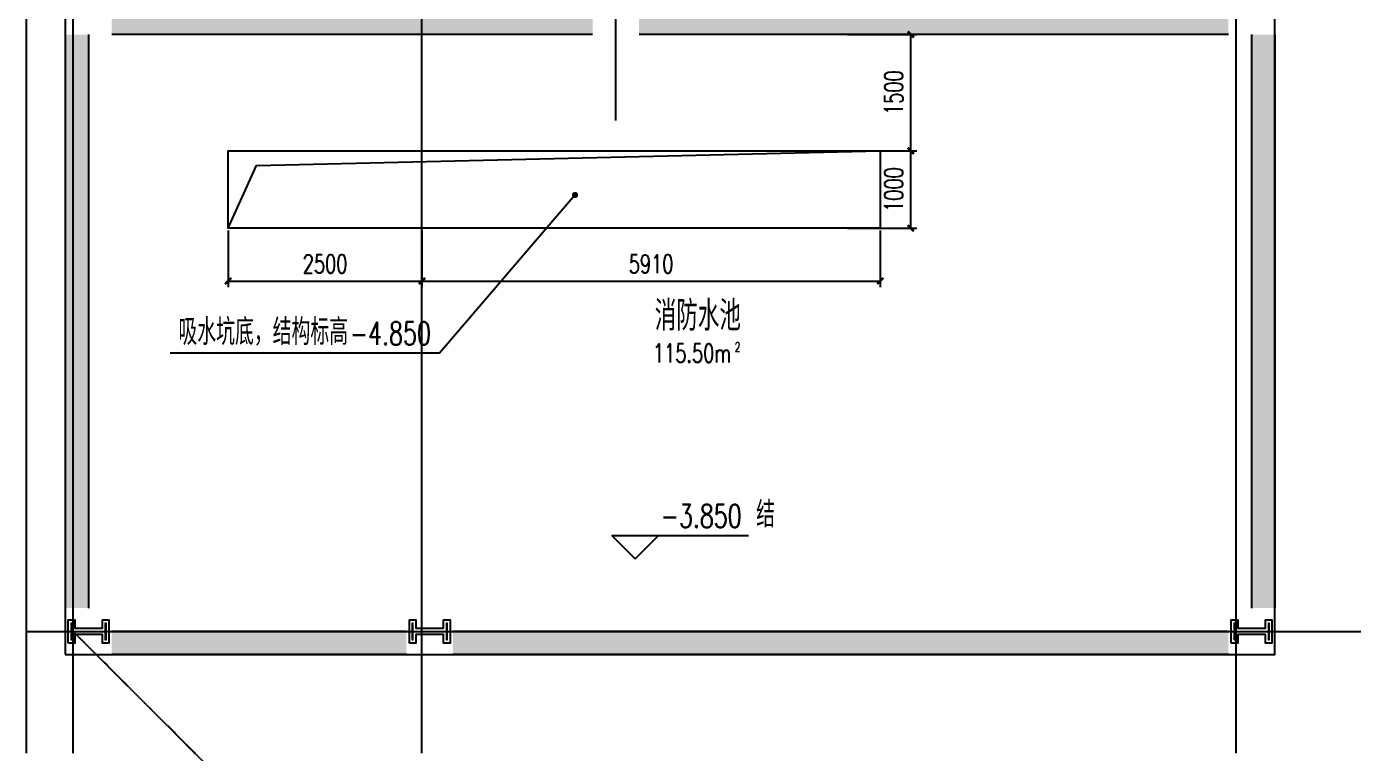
# Model space of a CAD drawing. Extents: x -954573 to 446329, y 489853 to 1226784.
# Drawn here: x -174454 to -157341, y 844045 to 853423 of the extents above; entities that cross this region are included whole.
import ezdxf

# ---------------------------------------------------------------- set-up
doc = ezdxf.new("R2010")
doc.units = 0
doc.header["$LTSCALE"] = 10
doc.header["$MEASUREMENT"] = 0
doc.linetypes.add('10平面$0$DOTE', pattern=[2.42, 2, -0.2, 0.02, -0.2])
doc.layers.get('Defpoints').update_dxf_attribs({"color": 210})
for name, color, linetype in [('10平面$0$A-AXIS-DOTE', 8, '10平面$0$DOTE'), ('10平面$0$A-AXIS-DP', 8, 'Continuous'), ('10平面$0$A-HATCH-2', 8, 'Continuous'), ('10平面$0$A-WINDOW', 8, 'Continuous'), ('10平面$0$A-防火门窗', 1, 'Continuous'), ('10平面$0$AS-COLN', 8, 'Continuous'), ('10平面$0$AS-WALL', 8, 'Continuous'), ('10平面$0$AS-结构边线层', 8, 'Continuous'), ('10平面$0$PUB_TEXT', 8, 'Continuous'), ('10平面$0$建-墙-填充', 8, 'Continuous'), ('10平面$0$建-标高', 8, 'Continuous'), ('A-LIN-V', 9, 'Continuous')]:
    doc.layers.add(name, color=color, linetype=linetype)
doc.layers.add('10平面$0$S-col', color=2, linetype='Continuous', lineweight=0)
doc.styles.add('10平面$0$_TCH_DIM_T3', font='SIMPLEX', dxfattribs={"width": 0.705882, "bigfont": 'GBCBIG'})
doc.styles.add('10平面$0$A-AREA', font='SIMPLEX', dxfattribs={"bigfont": 'GBCBIG'})
doc.styles.add('10平面$0$A-STANDARD', font='SIMPLEX', dxfattribs={"bigfont": 'GBCBIG'})
doc.dimstyles.new('10平面$0$_TCH_ARCH&&80', dxfattribs={"dimtxt": 238, "dimasz": 80, "dimexe": 80, "dimexo": 80, "dimgap": 101, "dimtad": 1, "dimdec": 0, "dimzin": 0, "dimdsep": 46, "dimtxsty": '10平面$0$_TCH_DIM_T3', "dimblk": '10平面$0$_ArchTick', "dimcen": 0.09, "dimclrt": 7, "dimazin": 2, "dimtfac": 1, "dimtdec": 0, "dimtix": 1, "dimtmove": 2, "dimatfit": 3, "dimfxl": 0, "dimtolj": 1, "dimtzin": 0, "dimarcsym": 0})

# ---------------------------------------------------------------- blocks, each defined once
blk = doc.blocks.new('10平面$0$dote')
at = {"layer": '10平面$0$A-AXIS-DOTE'}
for p, q in [((46282.2, 39230), (46282.2, 60626.4)), ((51382.2, 39230), (51382.2, 60626.4)), ((61882.2, 39230), (61882.2, 60626.4)), ((46882.2, 39230), (46882.2, 60370)), ((53882.2, 47390), (53882.2, 58090)), ((46282.2, 40800), (66301.5, 40800)), ((76882.2, 10800), (46882.2, 40800))]:
    blk.add_line(p, q, dxfattribs=at)
blk = doc.blocks.new('10平面$0$43243')
at = {"layer": '10平面$0$AS-结构边线层'}
for points in [[(-173954, 845320), (-158354, 845320), (-158354, 862220), (-173954, 862220)], [(-171854, 851820), (-163444, 851820), (-163444, 850820), (-171854, 850820)]]:
    blk.add_lwpolyline(points, close=True, dxfattribs=at)
blk.add_lwpolyline([(-171854, 850820), (-171490, 851630), (-163444, 851820)], dxfattribs=at)
blk = doc.blocks.new('10平面$0$_ArchTick')
at = {"color": 0, "linetype": 'ByBlock', "const_width": 0.4}
blk.add_lwpolyline([(-0.5, -0.5), (0.5, 0.5)], dxfattribs=at)
blk = doc.blocks.new('*D3622')
at = {"layer": '10平面$0$A-AXIS-DP', "color": 0, "lineweight": -2}
for p, q in [((-171854, 850790), (-171854, 850060)), ((-169354, 850790), (-169354, 850060)), ((-171854, 850140), (-169354, 850140))]:
    blk.add_line(p, q, dxfattribs=at)
at = {"layer": 'Defpoints', "color": 0}
for p in [(-171854, 850870), (-169354, 850870), (-169354, 850140)]:
    blk.add_point(p, dxfattribs=at)
at = {"layer": '10平面$0$A-AXIS-DP', "color": 0, "lineweight": -2, "xscale": 80, "yscale": 80, "zscale": 80, "rotation": 180}
blk.add_blockref('10平面$0$_ArchTick', (-171854, 850140), dxfattribs=at)
at = {"layer": '10平面$0$A-AXIS-DP', "color": 0, "lineweight": -2, "xscale": 80, "yscale": 80, "zscale": 80}
blk.add_blockref('10平面$0$_ArchTick', (-169354, 850140), dxfattribs=at)
at = {"layer": '10平面$0$A-AXIS-DP', "color": 7, "insert": (-170604, 850360), "char_height": 238, "attachment_point": 5, "style": '10平面$0$_TCH_DIM_T3'}
blk.add_mtext('\\A1;2500', dxfattribs=at)
blk = doc.blocks.new('*D3623')
at = {"layer": '10平面$0$A-AXIS-DP', "color": 0, "lineweight": -2}
for p, q in [((-169354, 850790), (-169354, 850060)), ((-163444, 850790), (-163444, 850060)), ((-169354, 850140), (-163444, 850140))]:
    blk.add_line(p, q, dxfattribs=at)
at = {"layer": 'Defpoints', "color": 0}
for p in [(-169354, 850870), (-163444, 850870), (-163444, 850140)]:
    blk.add_point(p, dxfattribs=at)
at = {"layer": '10平面$0$A-AXIS-DP', "color": 0, "lineweight": -2, "xscale": 80, "yscale": 80, "zscale": 80, "rotation": 180}
blk.add_blockref('10平面$0$_ArchTick', (-169354, 850140), dxfattribs=at)
at = {"layer": '10平面$0$A-AXIS-DP', "color": 0, "lineweight": -2, "xscale": 80, "yscale": 80, "zscale": 80}
blk.add_blockref('10平面$0$_ArchTick', (-163444, 850140), dxfattribs=at)
at = {"layer": '10平面$0$A-AXIS-DP', "color": 7, "insert": (-166399, 850360), "char_height": 238, "attachment_point": 5, "style": '10平面$0$_TCH_DIM_T3'}
blk.add_mtext('\\A1;5910', dxfattribs=at)
blk = doc.blocks.new('*D3624')
at = {"layer": '10平面$0$A-AXIS-DP', "color": 0, "lineweight": -2}
for p, q in [((-163864, 853320), (-162970, 853320)), ((-163050, 851820), (-163050, 853320)), ((-163864, 851820), (-162970, 851820))]:
    blk.add_line(p, q, dxfattribs=at)
at = {"layer": 'Defpoints', "color": 0}
for p in [(-163944, 853320), (-163050, 853320), (-163944, 851820)]:
    blk.add_point(p, dxfattribs=at)
at = {"layer": '10平面$0$A-AXIS-DP', "color": 0, "lineweight": -2, "xscale": 80, "yscale": 80, "zscale": 80}
for p, rotation in [((-163050, 853320), 90), ((-163050, 851820), 270)]:
    blk.add_blockref('10平面$0$_ArchTick', p, dxfattribs=dict(at, rotation=rotation))
at = {"layer": '10平面$0$A-AXIS-DP', "color": 7, "insert": (-163270, 852570), "char_height": 238, "attachment_point": 5, "rotation": 90, "style": '10平面$0$_TCH_DIM_T3'}
blk.add_mtext('\\A1;1500', dxfattribs=at)
blk = doc.blocks.new('*D3625')
at = {"layer": '10平面$0$A-AXIS-DP', "color": 0, "lineweight": -2}
for p, q in [((-163864, 851820), (-162970, 851820)), ((-163050, 850820), (-163050, 851820)), ((-163864, 850820), (-162970, 850820))]:
    blk.add_line(p, q, dxfattribs=at)
at = {"layer": 'Defpoints', "color": 0}
for p in [(-163944, 851820), (-163050, 851820), (-163944, 850820)]:
    blk.add_point(p, dxfattribs=at)
at = {"layer": '10平面$0$A-AXIS-DP', "color": 0, "lineweight": -2, "xscale": 80, "yscale": 80, "zscale": 80}
for p, rotation in [((-163050, 851820), 90), ((-163050, 850820), 270)]:
    blk.add_blockref('10平面$0$_ArchTick', p, dxfattribs=dict(at, rotation=rotation))
at = {"layer": '10平面$0$A-AXIS-DP', "color": 7, "insert": (-163270, 851320), "char_height": 238, "attachment_point": 5, "rotation": 90, "style": '10平面$0$_TCH_DIM_T3'}
blk.add_mtext('\\A1;1000', dxfattribs=at)
blk = doc.blocks.new('10平面$0$_FZH')
at = {"layer": '10平面$0$A-HATCH-2'}
blk.add_lwpolyline([(-0.437, -0.25), (-0.437, 0.25), (-0.297, 0.25), (-0.297, 0.067), (0.298, 0.067), (0.298, 0.25), (0.438, 0.25), (0.438, -0.25), (0.298, -0.25), (0.298, -0.068), (-0.297, -0.068), (-0.297, -0.25)], close=True, dxfattribs=at)
at = {"layer": '10平面$0$S-col'}
blk.add_lwpolyline([(-0.375, -0.188), (-0.375, 0.187), (-0.36, 0.187), (-0.36, 0.005), (0.36, 0.005), (0.36, 0.187), (0.375, 0.187), (0.375, -0.188), (0.36, -0.188), (0.36, -0.005), (-0.36, -0.005), (-0.36, -0.188)], close=True, dxfattribs=at)
blk = doc.blocks.new('10平面')
at = {"layer": '10平面$0$建-墙-填充'}
for points in [[(-173354.2, 853620), (-173354.2, 853320), (-167154.2, 853320), (-167154.2, 853620)], [(-166554.2, 853620), (-166554.2, 853320), (-163654.2, 853320), (-163654.2, 853620)], [(-158954.2, 853320), (-158954.2, 853620), (-163654.2, 853620), (-163654.2, 853320)], [(-173954.2, 845920), (-173654.2, 845920), (-173654.2, 853320), (-173954.2, 853320)], [(-158654.2, 845920), (-158354.2, 845920), (-158354.2, 853320), (-158654.2, 853320)], [(-173354.2, 845620), (-173354.2, 845320), (-169554.2, 845320), (-169554.2, 845620)], [(-168954.2, 845620), (-168954.2, 845320), (-158954.2, 845320), (-158954.2, 845620)]]:
    blk.add_hatch(color=256, dxfattribs=at).paths.add_polyline_path(points)
at = {"layer": '10平面$0$A-AXIS-DP'}
blk.add_lwpolyline([(-171854.2, 850820), (-171490, 851630), (-163444.2, 851820)], dxfattribs=at)
at = {"layer": '10平面$0$AS-COLN'}
for p, q in [((-173954.2, 853320), (-173954.2, 845920)), ((-173654.2, 853320), (-173654.2, 845920)), ((-167154.2, 853320), (-173354.2, 853320)), ((-163654.2, 853320), (-166554.2, 853320)), ((-158954.2, 853320), (-163654.2, 853320)), ((-158654.2, 853320), (-158654.2, 845920)), ((-158354.2, 853320), (-158354.2, 845920)), ((-169554.2, 845620), (-173354.2, 845620)), ((-158954.2, 845620), (-168954.2, 845620)), ((-169554.2, 845320), (-173354.2, 845320)), ((-158954.2, 845320), (-168954.2, 845320))]:
    blk.add_line(p, q, dxfattribs=at)
blk.add_lwpolyline([(-163444.2, 850820), (-171854.2, 850820), (-171854.2, 851820), (-163444.2, 851820)], close=True, dxfattribs=at)
at = {"layer": '10平面$0$建-标高'}
for p, q in [((-167380, 851250), (-169130, 849210)), ((-169130, 849210), (-172600, 849210)), ((-166604.4, 846555), (-166904.4, 846855)), ((-166904.4, 846855), (-165144.4, 846855)), ((-166604.4, 846555), (-166304.4, 846855))]:
    blk.add_line(p, q, dxfattribs=at)
at = {"layer": '10平面$0$建-标高', "const_width": 40}
blk.add_lwpolyline([(-167367, 851265.2, 1), (-167393, 851234.8, 1)], format="xyb", close=True, dxfattribs=at)
at = {"layer": '10平面$0$A-WINDOW'}
blk.add_blockref('10平面$0$43243', (0, 0), dxfattribs=at)
at = {"layer": '10平面$0$AS-COLN', "color": 3}
for p, xscale, yscale, zscale in [((-173654.2, 845620), 599.9999715063022, 600.0000065823551, 600.0000065823551), ((-169254.2, 845620), 599.9999715063022, 600.0000065823551, 600.0000065823551), ((-158654.2, 845620), 600.0000000001455, 600.0000000001455, 600.0000000001455)]:
    blk.add_blockref('10平面$0$_FZH', p, dxfattribs=dict(at, xscale=xscale, yscale=yscale, zscale=zscale))
at = {"layer": '10平面$0$AS-WALL'}
blk.add_blockref('10平面$0$dote', (-220736.4, 804820), dxfattribs=at)
at = {"layer": '10平面$0$A-防火门窗', "style": '10平面$0$A-AREA'}
blk.add_text('消防水池', height=385.82, dxfattribs=at).set_placement((-166351.9, 849500))
at = {"layer": '10平面$0$A-防火门窗', "style": '10平面$0$A-AREA', "width": 0.705882}
for s, height, p in [('2', 119, (-165320, 849230.5)), ('115.50m', 238, (-166376, 849090.5))]:
    blk.add_text(s, height=height, dxfattribs=at).set_placement(p)
at = {"layer": '10平面$0$PUB_TEXT', "style": '10平面$0$A-STANDARD'}
for s, height, p in [('吸水坑底，结构标高', 337.59, (-172495, 849315)), ('结', 337.6, (-165044.4, 846960))]:
    blk.add_text(s, height=height, dxfattribs=at).set_placement(p)
at = {"layer": '10平面$0$PUB_TEXT', "style": '10平面$0$A-STANDARD', "width": 0.705882}
for s, p in [('-4.850', (-170283.3, 849315)), ('-3.850', (-166274.4, 846960))]:
    blk.add_text(s, height=297.5, dxfattribs=at).set_placement(p)
at = {"layer": '10平面$0$A-AXIS-DP'}
for p1, p2, distance, picture, middle in [((-163944.2, 851820), (-163944.2, 853320), -894.2, '*D3624', (-163270, 852570)), ((-163944.2, 850820), (-163944.2, 851820), -894.2, '*D3625', (-163270, 851320)), ((-171854.2, 850870), (-169354.2, 850870), -730, '*D3622', (-170604.2, 850360)), ((-169354.2, 850870), (-163444.2, 850870), -730, '*D3623', (-166399.2, 850360))]:
    dim = blk.add_aligned_dim(p1=p1, p2=p2, distance=distance, dimstyle='10平面$0$_TCH_ARCH&&80', dxfattribs=at)
    dim.commit()
    dim.dimension.update_dxf_attribs({"geometry": picture, "text_midpoint": middle})

msp = doc.modelspace()

# ---------------------------------------------------------------- block references
at = {"layer": 'A-LIN-V'}
msp.add_blockref('10平面', (0, 0), dxfattribs=at)

doc.saveas('drawing.dxf')
